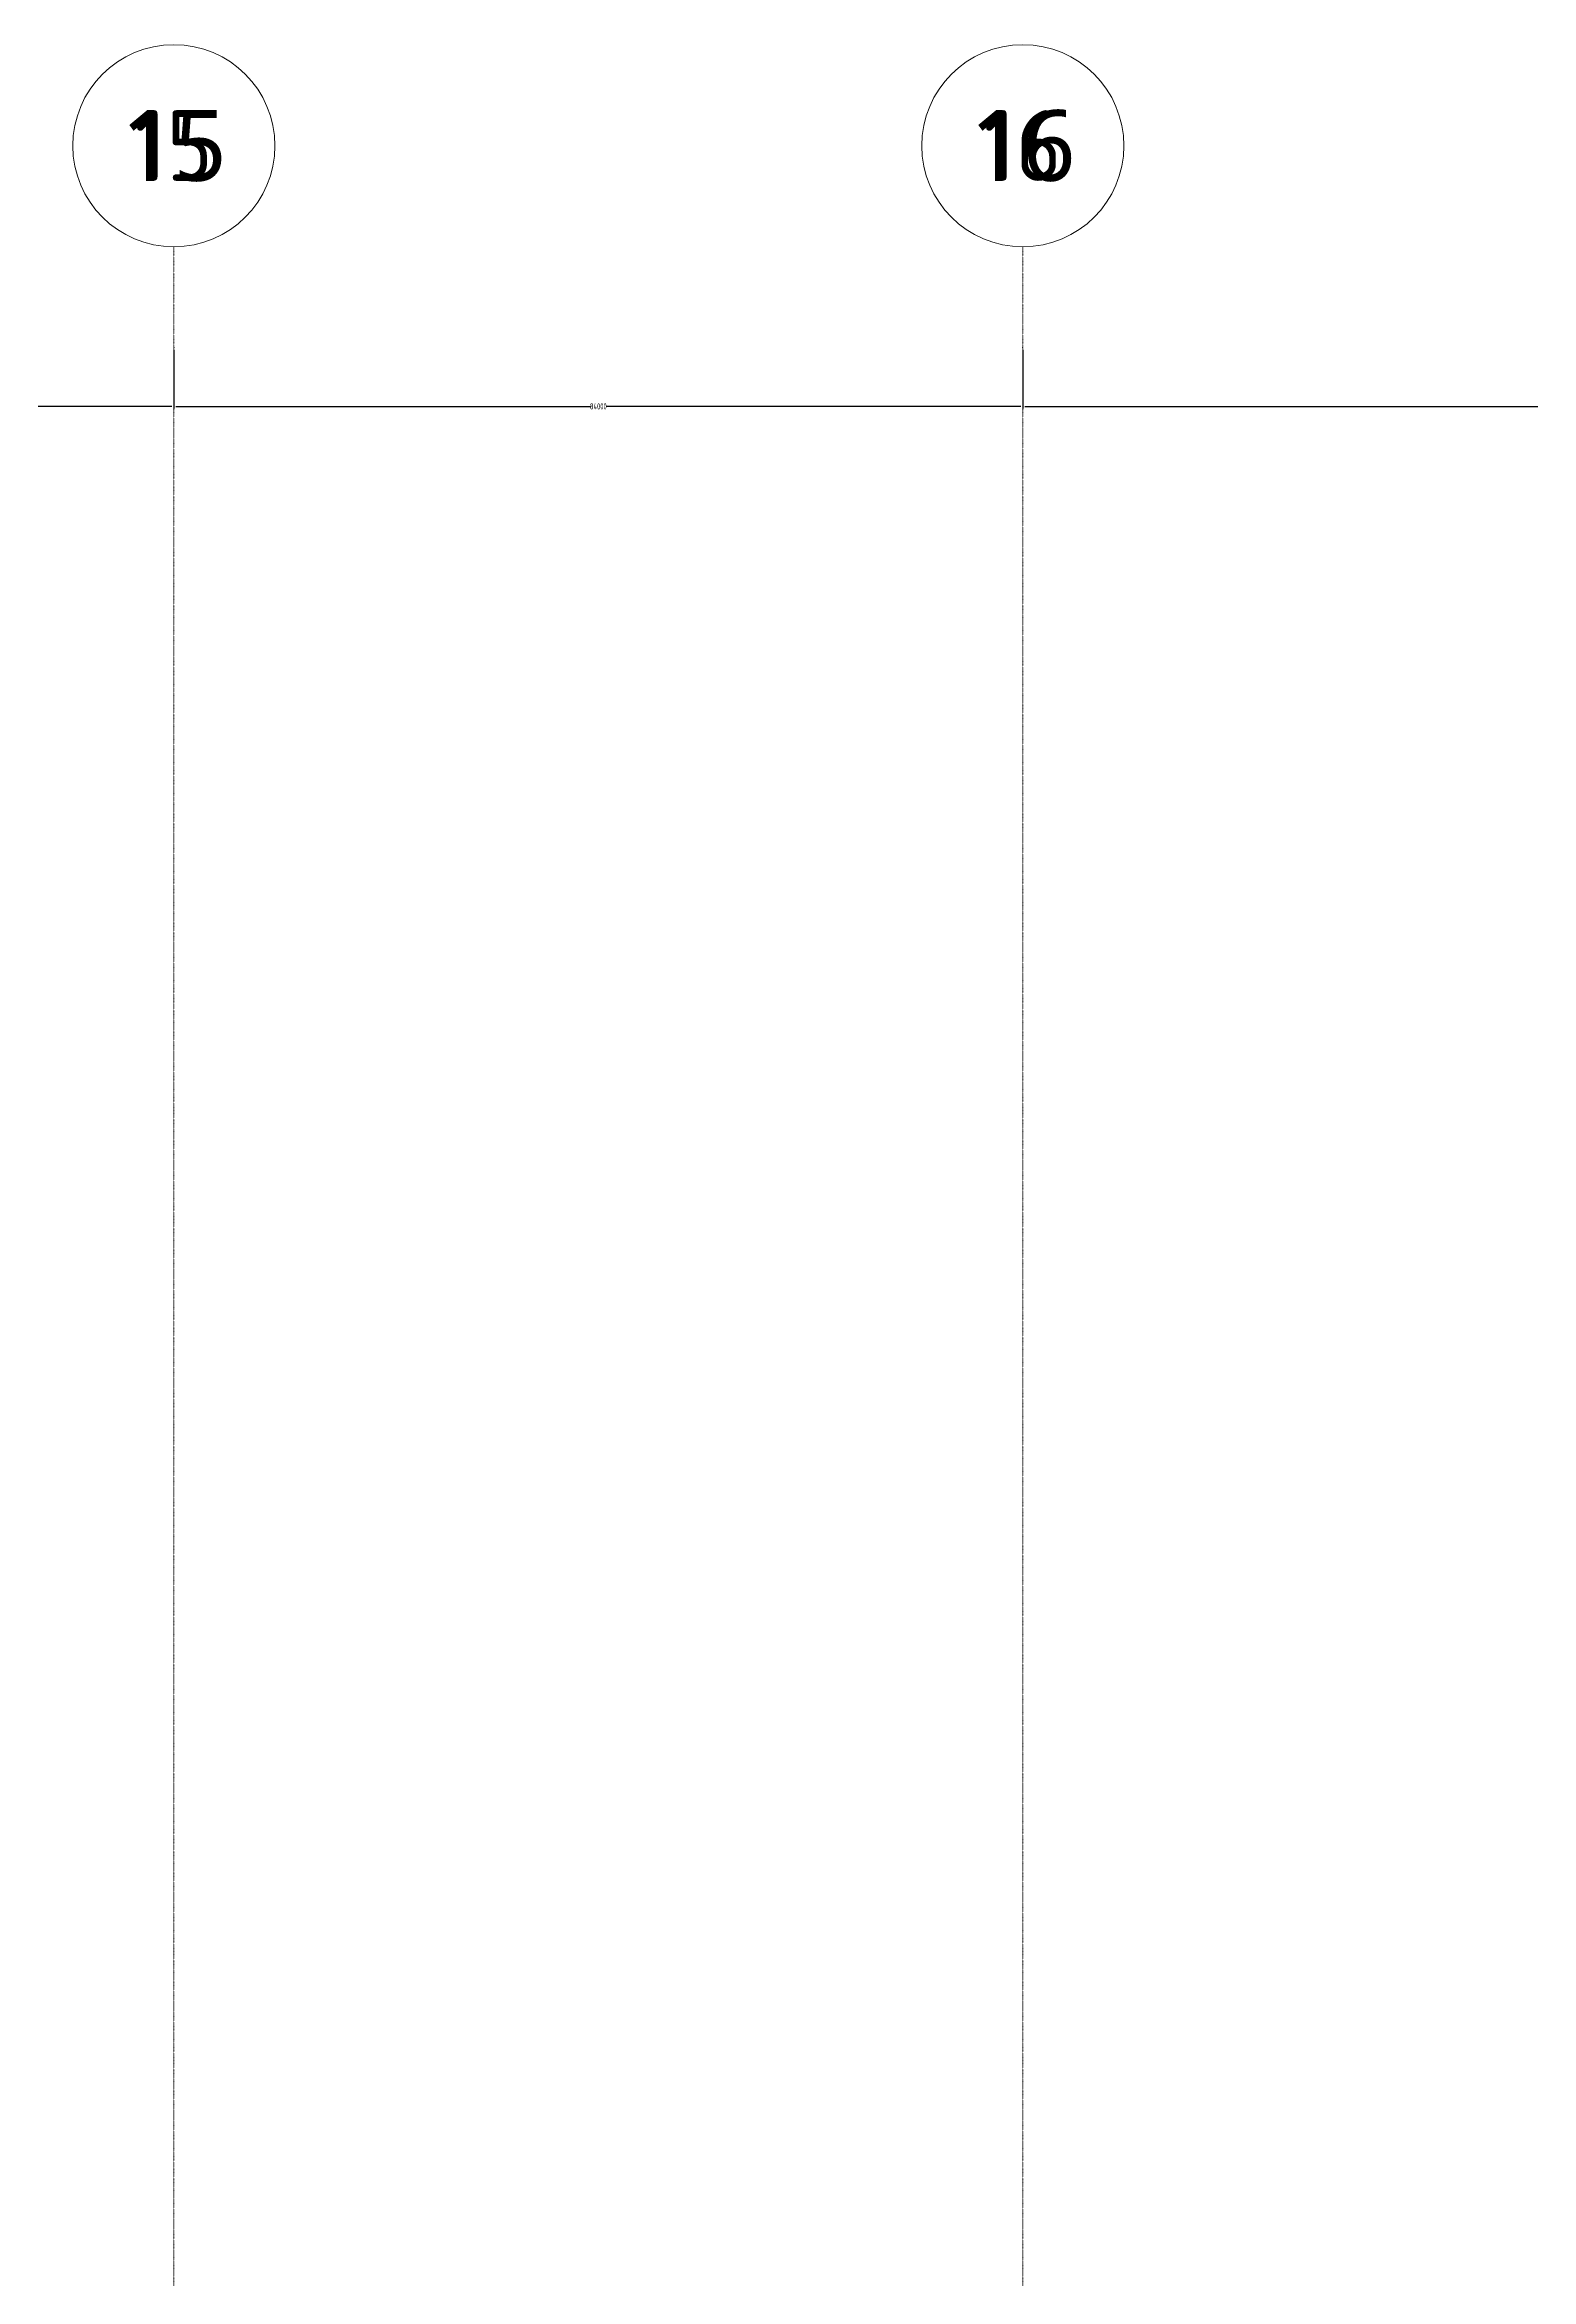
# Model space of a CAD drawing. Extents: x -76427 to 292734, y -42117 to 131250.
# Drawn here: x 117522 to 132231, y 109134 to 131250 of the extents above; entities that cross this region are included whole.
import ezdxf
from ezdxf.enums import TextEntityAlignment as Align

# ---------------------------------------------------------------- set-up
doc = ezdxf.new("R2010")
doc.units = 0
doc.header["$LTSCALE"] = 10
doc.linetypes.add('H12PL1$0$JJP_三點線', pattern=[0.9, 0.3, -0.15, 0, -0.15, 0, -0.15, 0, -0.15])
doc.linetypes.add('XFM7P10ICA$0$H12PL1$0$JJP_三點線', pattern=[0.9, 0.3, -0.15, 0, -0.15, 0, -0.15, 0, -0.15])
for name, color, linetype in [('H12PL1$0$A-DIM', 252, 'Continuous'), ('H12PL1$0$S-GRID', 252, 'Continuous'), ('XFM7P10ICA$0$H12PL1$0$A-DIM', 252, 'Continuous'), ('XFM7P10ICA$0$H12PL1$0$S-GRID', 252, 'Continuous')]:
    doc.layers.add(name, color=color, linetype=linetype)
doc.styles.add('H12PL1$0$dim-txt', font='isocp.shx', dxfattribs={"width": 0.7, "bigfont": 'chineset.shx'})
doc.styles.add('H12PL1$0$Standard', font='', dxfattribs={"width": 0.8})
doc.styles.add('XFM7P10ICA$0$H12PL1$0$dim-txt', font='isocp.shx', dxfattribs={"width": 0.7, "bigfont": 'chineset.shx'})
doc.styles.add('XFM7P10ICA$0$H12PL1$0$Standard', font='isocp.shx', dxfattribs={"bigfont": 'chineset.shx'})
doc.styles.get('H12PL1$0$Standard').set_extended_font_data('Microsoft JhengHei')
doc.dimstyles.new('H12PL1$0$ARCH-dim-200MM', dxfattribs={"dimscale": 200, "dimtxt": 0.3, "dimasz": 0.1, "dimexe": 0.1, "dimexo": 0.1, "dimgap": 0.05, "dimtad": 1, "dimdec": 0, "dimlfac": 10, "dimrnd": 0.5, "dimdsep": 46, "dimtxsty": 'H12PL1$0$dim-txt', "dimblk": 'H12PL1$0$_Dot', "dimcen": 2, "dimclrd": 256, "dimclre": 256, "dimclrt": 256, "dimadec": 0, "dimazin": 0, "dimtfac": 1, "dimtix": 1, "dimtmove": 2, "dimatfit": 3, "dimldrblk": 'H12PL1$0$_OBLIQUE', "dimfxl": 1, "dimtvp": 1, "dimtolj": 1, "dimarcsym": 0})
doc.dimstyles.new('XFM7P10ICA$0$H12PL1$0$ARCH-dim-200MM', dxfattribs={"dimscale": 200, "dimtxt": 0.3, "dimasz": 0.1, "dimexe": 0.1, "dimexo": 0.1, "dimgap": 0.05, "dimtad": 1, "dimdec": 0, "dimlfac": 10, "dimrnd": 0.5, "dimdsep": 46, "dimtxsty": 'XFM7P10ICA$0$H12PL1$0$dim-txt', "dimblk": 'XFM7P10ICA$0$H12PL1$0$_Dot', "dimcen": 2, "dimclrd": 256, "dimclre": 256, "dimclrt": 256, "dimadec": 0, "dimazin": 0, "dimtfac": 1, "dimtix": 1, "dimtmove": 2, "dimatfit": 3, "dimldrblk": 'XFM7P10ICA$0$H12PL1$0$_OBLIQUE', "dimfxl": 1, "dimtvp": 1, "dimtolj": 1, "dimarcsym": 0})

# ---------------------------------------------------------------- blocks, each defined once
blk = doc.blocks.new('*D331')
at = {"layer": 'DEFPOINTS', "color": 0, "linetype": 'Continuous', "transparency": 16777216}
for p in [(110400, 128250), (118800, 128250), (118800, 127670)]:
    blk.add_point(p, dxfattribs=at)
at = {"layer": 'XFM7P10ICA$0$H12PL1$0$A-DIM', "linetype": 'Continuous', "lineweight": -2, "transparency": 16777216}
for p, q in [((110400, 128230), (110400, 127650)), ((118800, 128230), (118800, 127650)), ((110420, 127670), (114521, 127670)), ((118780, 127670), (114679, 127670))]:
    blk.add_line(p, q, dxfattribs=at)
at = {"layer": 'XFM7P10ICA$0$H12PL1$0$A-DIM', "linetype": 'Continuous', "lineweight": 0, "transparency": 16777216, "insert": (114600, 127670), "char_height": 60, "attachment_point": 5, "style": 'XFM7P10ICA$0$H12PL1$0$dim-txt'}
blk.add_mtext('\\A1;84000', dxfattribs=at)
blk = doc.blocks.new('XFM7P10ICA$0$H12PL1$0$_Dot')
blk = doc.blocks.new('XFM7P10ICA$0$H12PL1$0$_OBLIQUE')
at = {"color": 0, "linetype": 'ByBlock', "lineweight": -2}
blk.add_line((-0.5, -0.5), (0.5, 0.5), dxfattribs=at)
blk = doc.blocks.new('*D332')
at = {"layer": 'DEFPOINTS', "color": 0, "linetype": 'Continuous', "transparency": 16777216}
for p in [(118800, 128250), (127200, 128250), (127200, 127670)]:
    blk.add_point(p, dxfattribs=at)
at = {"layer": 'XFM7P10ICA$0$H12PL1$0$A-DIM', "linetype": 'Continuous', "lineweight": -2, "transparency": 16777216}
for p, q in [((118800, 128230), (118800, 127650)), ((127200, 128230), (127200, 127650)), ((118820, 127670), (122921, 127670)), ((127180, 127670), (123079, 127670))]:
    blk.add_line(p, q, dxfattribs=at)
at = {"layer": 'XFM7P10ICA$0$H12PL1$0$A-DIM', "linetype": 'Continuous', "lineweight": 0, "transparency": 16777216, "insert": (123000, 127670), "char_height": 60, "attachment_point": 5, "style": 'XFM7P10ICA$0$H12PL1$0$dim-txt'}
blk.add_mtext('\\A1;84000', dxfattribs=at)
blk = doc.blocks.new('*D333')
at = {"layer": 'DEFPOINTS', "color": 0, "linetype": 'Continuous', "transparency": 16777216}
for p in [(127200, 128250), (139200, 128250), (139200, 127670)]:
    blk.add_point(p, dxfattribs=at)
at = {"layer": 'XFM7P10ICA$0$H12PL1$0$A-DIM', "linetype": 'Continuous', "lineweight": -2, "transparency": 16777216}
for p, q in [((127200, 128230), (127200, 127650)), ((139200, 128230), (139200, 127650)), ((127220, 127670), (133112, 127670)), ((139180, 127670), (133288, 127670))]:
    blk.add_line(p, q, dxfattribs=at)
at = {"layer": 'XFM7P10ICA$0$H12PL1$0$A-DIM', "linetype": 'Continuous', "lineweight": 0, "transparency": 16777216, "insert": (133200, 127670), "char_height": 60, "attachment_point": 5, "style": 'XFM7P10ICA$0$H12PL1$0$dim-txt'}
blk.add_mtext('\\A1;120000', dxfattribs=at)
blk = doc.blocks.new('*D460')
at = {"layer": 'DEFPOINTS', "color": 0, "linetype": 'Continuous', "transparency": 16777216}
for p in [(110400, 128250), (118800, 128250), (118800, 127670)]:
    blk.add_point(p, dxfattribs=at)
at = {"layer": 'H12PL1$0$A-DIM', "linetype": 'Continuous', "lineweight": -2, "transparency": 16777216}
for p, q in [((110400, 128230), (110400, 127650)), ((118800, 128230), (118800, 127650)), ((110420, 127670), (114521, 127670)), ((118780, 127670), (114679, 127670))]:
    blk.add_line(p, q, dxfattribs=at)
at = {"layer": 'H12PL1$0$A-DIM', "linetype": 'Continuous', "lineweight": 0, "transparency": 16777216, "insert": (114600, 127670), "char_height": 60, "attachment_point": 5, "style": 'H12PL1$0$dim-txt'}
blk.add_mtext('\\A1;84000', dxfattribs=at)
blk = doc.blocks.new('H12PL1$0$_Dot')
blk = doc.blocks.new('H12PL1$0$_OBLIQUE')
at = {"color": 0, "linetype": 'ByBlock', "lineweight": -2}
blk.add_line((-0.5, -0.5), (0.5, 0.5), dxfattribs=at)
blk = doc.blocks.new('*D461')
at = {"layer": 'DEFPOINTS', "color": 0, "linetype": 'Continuous', "transparency": 16777216}
for p in [(118800, 128250), (127200, 128250), (127200, 127670)]:
    blk.add_point(p, dxfattribs=at)
at = {"layer": 'H12PL1$0$A-DIM', "linetype": 'Continuous', "lineweight": -2, "transparency": 16777216}
for p, q in [((118800, 128230), (118800, 127650)), ((127200, 128230), (127200, 127650)), ((118820, 127670), (122921, 127670)), ((127180, 127670), (123079, 127670))]:
    blk.add_line(p, q, dxfattribs=at)
at = {"layer": 'H12PL1$0$A-DIM', "linetype": 'Continuous', "lineweight": 0, "transparency": 16777216, "insert": (123000, 127670), "char_height": 60, "attachment_point": 5, "style": 'H12PL1$0$dim-txt'}
blk.add_mtext('\\A1;84000', dxfattribs=at)
blk = doc.blocks.new('*D462')
at = {"layer": 'DEFPOINTS', "color": 0, "linetype": 'Continuous', "transparency": 16777216}
for p in [(127200, 128250), (139200, 128250), (139200, 127670)]:
    blk.add_point(p, dxfattribs=at)
at = {"layer": 'H12PL1$0$A-DIM', "linetype": 'Continuous', "lineweight": -2, "transparency": 16777216}
for p, q in [((127200, 128230), (127200, 127650)), ((139200, 128230), (139200, 127650)), ((127220, 127670), (133112, 127670)), ((139180, 127670), (133288, 127670))]:
    blk.add_line(p, q, dxfattribs=at)
at = {"layer": 'H12PL1$0$A-DIM', "linetype": 'Continuous', "lineweight": 0, "transparency": 16777216, "insert": (133200, 127670), "char_height": 60, "attachment_point": 5, "style": 'H12PL1$0$dim-txt'}
blk.add_mtext('\\A1;120000', dxfattribs=at)
blk = doc.blocks.new('XFM7P10ICA$0$H12PL1')
at = {"layer": 'XFM7P10ICA$0$H12PL1$0$S-GRID', "linetype": 'XFM7P10ICA$0$H12PL1$0$JJP_三點線', "lineweight": 0}
for p, q in [((118800, 128250), (118800, 129250)), ((127200, 128250), (127200, 129250)), ((118800, 128250), (118800, -28000)), ((127200, 128250), (127200, -28000))]:
    blk.add_line(p, q, dxfattribs=at)
at = {"layer": 'XFM7P10ICA$0$H12PL1$0$S-GRID', "lineweight": 0}
for centre in [(118800, 130250), (127200, 130250)]:
    blk.add_circle(centre, 1000, dxfattribs=at)
at = {"layer": 'XFM7P10ICA$0$H12PL1$0$S-GRID', "linetype": 'XFM7P10ICA$0$H12PL1$0$JJP_三點線', "lineweight": 0}
for p in [(118800, 128250), (118800, 128250), (127200, 128250), (127200, 128250)]:
    blk.add_point(p, dxfattribs=at)
at = {"layer": 'XFM7P10ICA$0$H12PL1$0$S-GRID', "style": 'XFM7P10ICA$0$H12PL1$0$Standard'}
for s, p in [('15', (118800, 130602.36)), ('16', (127200, 130602.36))]:
    blk.add_text(s, height=700, dxfattribs=at).set_placement(p, align=Align.TOP_CENTER)
at = {"layer": 'XFM7P10ICA$0$H12PL1$0$A-DIM', "linetype": 'Continuous', "lineweight": 0}
for base, p1, p2, picture, middle in [((118800, 127670), (110400, 128250), (118800, 128250), '*D331', (114600, 127670)), ((127200, 127670), (118800, 128250), (127200, 128250), '*D332', (123000, 127670)), ((139200, 127670), (127200, 128250), (139200, 128250), '*D333', (133200, 127670))]:
    dim = blk.add_linear_dim(base=base, p1=p1, p2=p2, dimstyle='XFM7P10ICA$0$H12PL1$0$ARCH-dim-200MM', dxfattribs=at)
    dim.commit()
    dim.dimension.update_dxf_attribs({"geometry": picture, "text_midpoint": middle, "dimtype": 128})
blk = doc.blocks.new('XFM7P10ICA')
blk.add_blockref('XFM7P10ICA$0$H12PL1', (0, 0))
blk = doc.blocks.new('H12PL1')
at = {"layer": 'H12PL1$0$S-GRID', "linetype": 'H12PL1$0$JJP_三點線', "lineweight": 0}
for p, q in [((118800, 128250), (118800, 129250)), ((127200, 128250), (127200, 129250)), ((118800, 128250), (118800, -28000)), ((127200, 128250), (127200, -28000))]:
    blk.add_line(p, q, dxfattribs=at)
at = {"layer": 'H12PL1$0$S-GRID', "lineweight": 0}
for centre in [(118800, 130250), (127200, 130250)]:
    blk.add_circle(centre, 1000, dxfattribs=at)
at = {"layer": 'H12PL1$0$S-GRID', "linetype": 'H12PL1$0$JJP_三點線', "lineweight": 0}
for p in [(118800, 128250), (118800, 128250), (127200, 128250), (127200, 128250)]:
    blk.add_point(p, dxfattribs=at)
at = {"layer": 'H12PL1$0$S-GRID', "style": 'H12PL1$0$Standard'}
for s, p in [('15', (118800, 130602.36)), ('16', (127200, 130602.36))]:
    blk.add_text(s, height=700, dxfattribs=at).set_placement(p, align=Align.TOP_CENTER)
at = {"layer": 'H12PL1$0$A-DIM', "linetype": 'Continuous', "lineweight": 0}
for base, p1, p2, picture, middle in [((118800, 127670), (110400, 128250), (118800, 128250), '*D460', (114600, 127670)), ((127200, 127670), (118800, 128250), (127200, 128250), '*D461', (123000, 127670)), ((139200, 127670), (127200, 128250), (139200, 128250), '*D462', (133200, 127670))]:
    dim = blk.add_linear_dim(base=base, p1=p1, p2=p2, dimstyle='H12PL1$0$ARCH-dim-200MM', dxfattribs=at)
    dim.commit()
    dim.dimension.update_dxf_attribs({"geometry": picture, "text_midpoint": middle, "dimtype": 128})

msp = doc.modelspace()

# ---------------------------------------------------------------- block references
msp.add_blockref('XFM7P10ICA', (0, 0))

# ---------------------------------------------------------------- next in the draw order: block references
msp.add_blockref('H12PL1', (0, 0))

doc.saveas('drawing.dxf')
